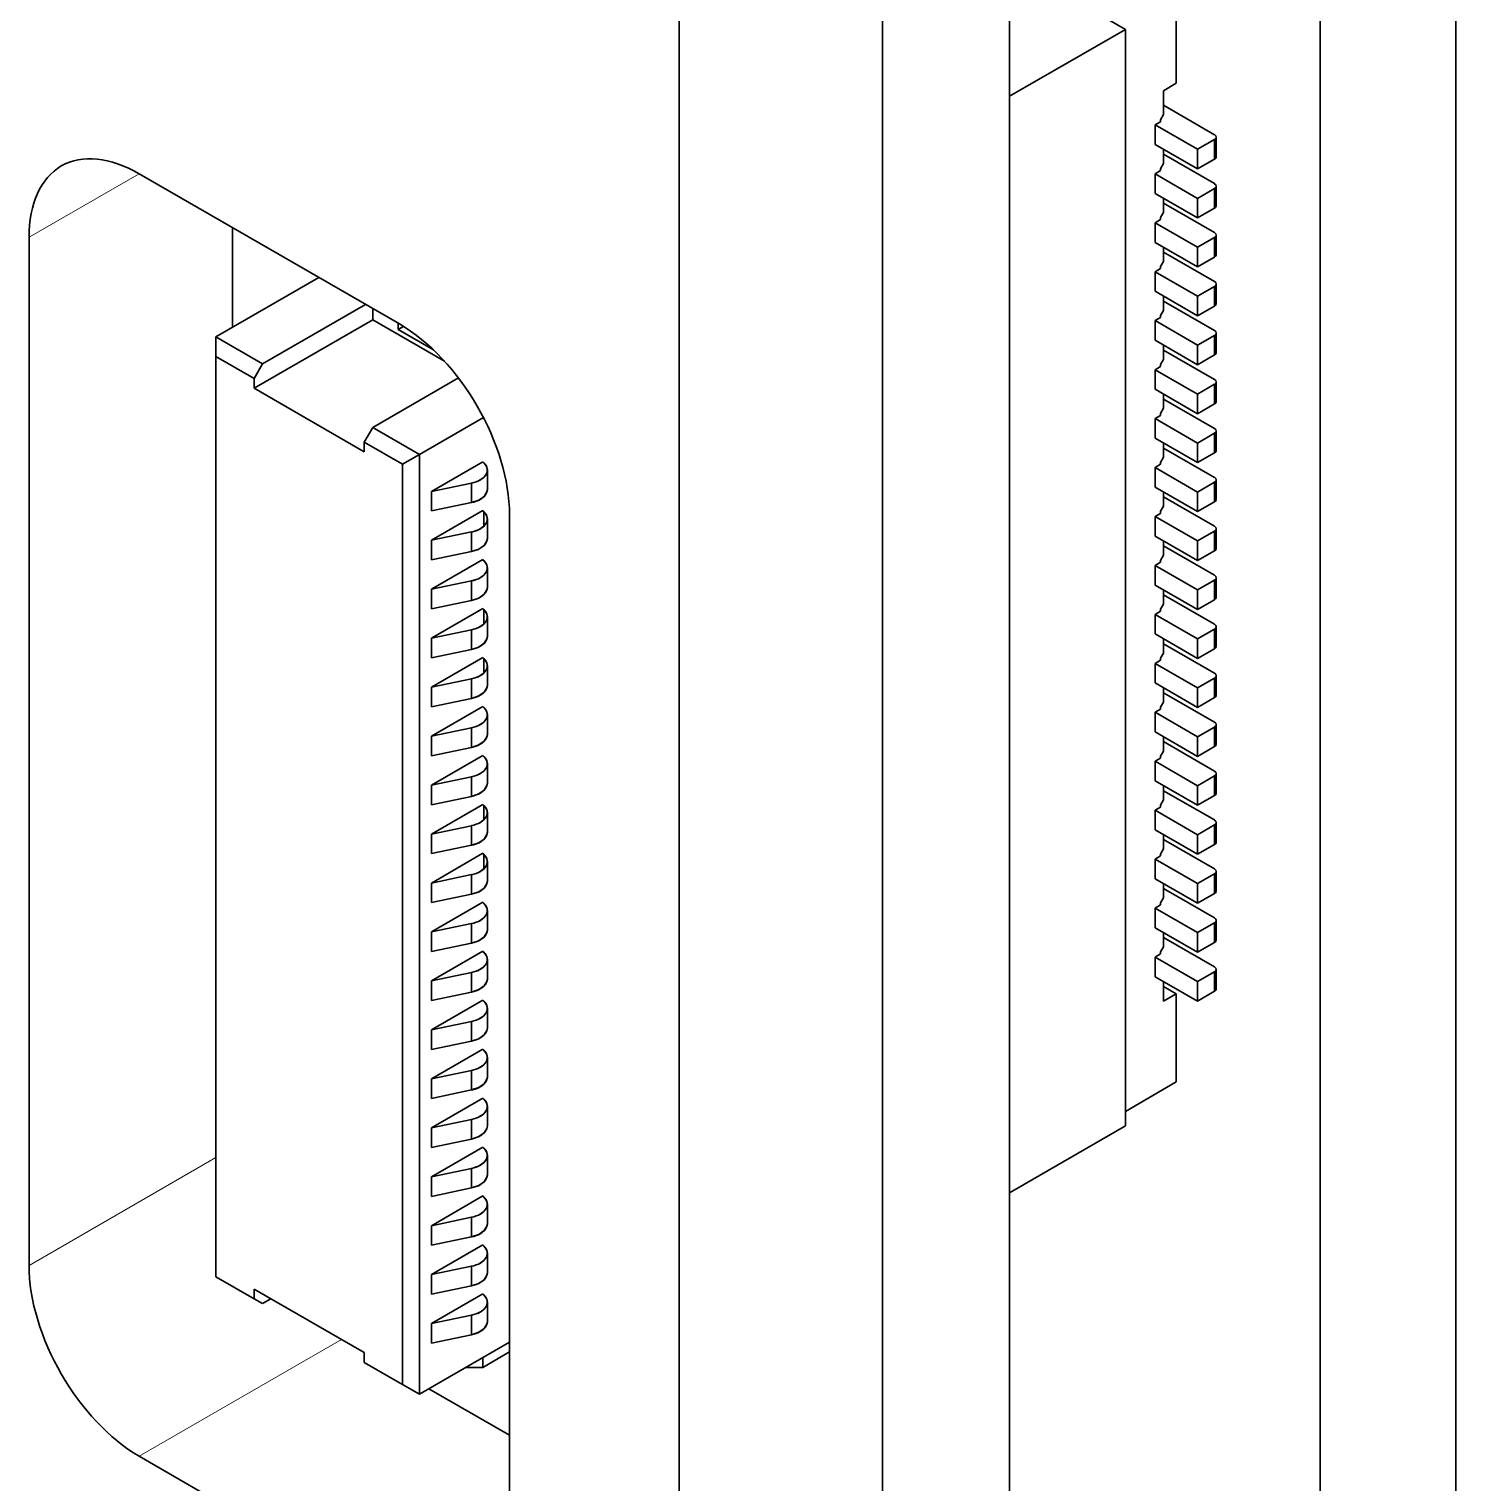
# Model space of a CAD drawing. Extents: x 370 to 946, y 143 to 764.
# Drawn here: x 718.43 to 730.33, y 643.63 to 655.75 of the extents above; entities that cross this region are included whole.
import ezdxf

# ---------------------------------------------------------------- set-up
doc = ezdxf.new("R2010")
doc.units = 0

msp = doc.modelspace()

# ---------------------------------------------------------------- linework, layer by layer
at = {"color": 7, "lineweight": 35}
for p, q in [((730.33, 663.299), (730.33, 639.621)), ((729.199, 662.646), (729.199, 638.968)), ((726.607, 660.027), (726.607, 636.348)), ((725.546, 635.736), (725.546, 659.414)), ((725.546, 659.414), (725.546, 635.736)), ((723.849, 634.756), (723.849, 658.435))]:
    msp.add_line(p, q, dxfattribs=at)
at = {"color": 7, "lineweight": 35, "ltscale": 0.024495}
msp.add_line((727.573, 655.747), (726.724, 656.237), dxfattribs=at)
at = {"color": 7, "lineweight": 35, "ltscale": 0.018372}
for p, q in [((727.997, 656.033), (727.997, 655.298)), ((727.997, 656.033), (727.997, 655.298)), ((727.997, 647.704), (727.997, 646.969)), ((727.997, 647.704), (727.997, 646.969))]:
    msp.add_line(p, q, dxfattribs=at)
at = {"color": 7, "lineweight": 35, "ltscale": 0.027875}
for p, q in [((727.573, 655.747), (726.607, 655.189)), ((727.573, 646.602), (726.607, 646.044))]:
    msp.add_line(p, q, dxfattribs=at)
at = {"color": 7, "lineweight": 35, "ltscale": 0.228619}
msp.add_line((727.573, 646.602), (727.573, 655.747), dxfattribs=at)
at = {"color": 7, "lineweight": 35, "ltscale": 0.003062}
for p, q in [((727.891, 655.236), (727.997, 655.298)), ((727.891, 655.236), (727.997, 655.298)), ((727.997, 647.704), (727.891, 647.766)), ((727.997, 647.704), (727.891, 647.766)), ((727.997, 647.704), (727.891, 647.643)), ((727.997, 647.704), (727.891, 647.643))]:
    msp.add_line(p, q, dxfattribs=at)
at = {"color": 7, "lineweight": 35, "ltscale": 0.005}
msp.add_line((727.891, 655.036), (727.891, 655.236), dxfattribs=at)
msp.add_line((727.891, 655.036), (727.891, 655.236), dxfattribs=at)
at = {"color": 7, "lineweight": 35, "ltscale": 0.012248}
for p, q in [((728.315, 654.869), (727.891, 655.114)), ((728.315, 654.869), (727.891, 655.114)), ((728.315, 652.828), (727.891, 653.073)), ((728.315, 652.828), (727.891, 653.073)), ((728.315, 651.603), (727.891, 651.848)), ((728.315, 651.603), (727.891, 651.848)), ((728.315, 649.97), (727.891, 650.215)), ((728.315, 649.97), (727.891, 650.215)), ((728.315, 648.337), (727.891, 648.582)), ((728.315, 648.337), (727.891, 648.582))]:
    msp.add_line(p, q, dxfattribs=at)
at = {"color": 7, "lineweight": 35, "ltscale": 0.001327}
for p, q in [((727.866, 654.977), (727.82, 654.951)), ((727.866, 654.977), (727.82, 654.951)), ((727.866, 654.569), (727.82, 654.542)), ((727.866, 654.569), (727.82, 654.542)), ((727.866, 654.161), (727.82, 654.134)), ((727.866, 654.161), (727.82, 654.134)), ((727.866, 653.344), (727.82, 653.318)), ((727.866, 653.344), (727.82, 653.318)), ((727.866, 652.936), (727.82, 652.909)), ((727.866, 652.936), (727.82, 652.909)), ((727.866, 652.12), (727.82, 652.093)), ((727.866, 652.12), (727.82, 652.093)), ((727.866, 651.711), (727.82, 651.685)), ((727.866, 651.711), (727.82, 651.685)), ((727.866, 651.303), (727.82, 651.276)), ((727.866, 651.303), (727.82, 651.276)), ((727.866, 650.895), (727.82, 650.868)), ((727.866, 650.895), (727.82, 650.868)), ((727.866, 650.487), (727.82, 650.46)), ((727.866, 650.487), (727.82, 650.46)), ((727.866, 650.078), (727.82, 650.052)), ((727.866, 650.078), (727.82, 650.052)), ((727.866, 649.67), (727.82, 649.643)), ((727.866, 649.67), (727.82, 649.643)), ((727.866, 648.854), (727.82, 648.827)), ((727.866, 648.854), (727.82, 648.827)), ((727.866, 648.445), (727.82, 648.419)), ((727.866, 648.445), (727.82, 648.419)), ((727.866, 648.037), (727.82, 648.01)), ((727.866, 648.037), (727.82, 648.01))]:
    msp.add_line(p, q, dxfattribs=at)
at = {"color": 7, "lineweight": 35, "ltscale": 0.001238}
for p, q in [((727.891, 655.036), (727.866, 654.994)), ((727.891, 655.036), (727.866, 654.994)), ((727.891, 653.403), (727.866, 653.361)), ((727.891, 653.403), (727.866, 653.361)), ((727.891, 651.77), (727.866, 651.728)), ((727.891, 651.77), (727.866, 651.728)), ((727.891, 650.137), (727.866, 650.095)), ((727.891, 650.137), (727.866, 650.095)), ((727.891, 648.913), (727.866, 648.87)), ((727.891, 648.913), (727.866, 648.87)), ((727.891, 648.504), (727.866, 648.462)), ((727.891, 648.504), (727.866, 648.462))]:
    msp.add_line(p, q, dxfattribs=at)
at = {"color": 7, "lineweight": 35, "ltscale": 0.00040741}
for p, q in [((727.866, 654.977), (727.866, 654.994)), ((727.866, 654.977), (727.866, 654.994)), ((727.866, 653.344), (727.866, 653.361)), ((727.866, 653.344), (727.866, 653.361)), ((727.866, 652.12), (727.866, 652.136)), ((727.866, 652.12), (727.866, 652.136)), ((727.866, 651.711), (727.866, 651.728)), ((727.866, 651.711), (727.866, 651.728)), ((727.866, 650.487), (727.866, 650.503)), ((727.866, 650.487), (727.866, 650.503)), ((727.866, 650.078), (727.866, 650.095)), ((727.866, 650.078), (727.866, 650.095)), ((727.866, 648.854), (727.866, 648.87)), ((727.866, 648.854), (727.866, 648.87)), ((727.866, 648.445), (727.866, 648.462)), ((727.866, 648.445), (727.866, 648.462))]:
    msp.add_line(p, q, dxfattribs=at)
at = {"color": 7, "lineweight": 35, "ltscale": 0.010205}
for p, q in [((728.174, 654.747), (727.82, 654.951)), ((728.174, 654.747), (727.82, 654.951)), ((728.174, 654.583), (727.82, 654.787)), ((728.174, 654.583), (727.82, 654.787)), ((728.174, 654.338), (727.82, 654.542)), ((728.174, 654.338), (727.82, 654.542)), ((728.174, 653.93), (727.82, 654.134)), ((728.174, 653.93), (727.82, 654.134)), ((728.174, 653.767), (727.82, 653.971)), ((728.174, 653.767), (727.82, 653.971)), ((728.174, 653.359), (727.82, 653.563)), ((728.174, 653.359), (727.82, 653.563)), ((728.174, 653.114), (727.82, 653.318)), ((728.174, 653.114), (727.82, 653.318)), ((728.174, 652.705), (727.82, 652.909)), ((728.174, 652.705), (727.82, 652.909)), ((728.174, 652.134), (727.82, 652.338)), ((728.174, 652.134), (727.82, 652.338)), ((728.174, 651.726), (727.82, 651.93)), ((728.174, 651.726), (727.82, 651.93)), ((728.174, 651.481), (727.82, 651.685)), ((728.174, 651.481), (727.82, 651.685)), ((728.174, 651.317), (727.82, 651.521)), ((728.174, 651.317), (727.82, 651.521)), ((728.174, 651.072), (727.82, 651.276)), ((728.174, 651.072), (727.82, 651.276)), ((728.174, 650.664), (727.82, 650.868)), ((728.174, 650.664), (727.82, 650.868)), ((728.174, 650.501), (727.82, 650.705)), ((728.174, 650.501), (727.82, 650.705)), ((728.174, 650.256), (727.82, 650.46)), ((728.174, 650.256), (727.82, 650.46)), ((728.174, 650.093), (727.82, 650.297)), ((728.174, 650.093), (727.82, 650.297)), ((728.174, 649.848), (727.82, 650.052)), ((728.174, 649.848), (727.82, 650.052)), ((728.174, 649.439), (727.82, 649.643)), ((728.174, 649.439), (727.82, 649.643)), ((728.174, 648.868), (727.82, 649.072)), ((728.174, 648.868), (727.82, 649.072)), ((728.174, 648.46), (727.82, 648.664)), ((728.174, 648.46), (727.82, 648.664)), ((728.174, 648.215), (727.82, 648.419)), ((728.174, 648.215), (727.82, 648.419)), ((728.174, 647.806), (727.82, 648.01)), ((728.174, 647.806), (727.82, 648.01)), ((728.174, 647.643), (727.82, 647.847)), ((728.174, 647.643), (727.82, 647.847))]:
    msp.add_line(p, q, dxfattribs=at)
at = {"color": 7, "lineweight": 35, "ltscale": 0.004083}
for p, q in [((727.82, 654.951), (727.82, 654.787)), ((727.82, 654.951), (727.82, 654.787)), ((728.174, 654.583), (728.174, 654.747)), ((728.174, 654.583), (728.174, 654.747)), ((728.33, 654.685), (728.33, 654.849)), ((728.315, 654.665), (728.174, 654.583)), ((728.315, 654.665), (728.174, 654.583)), ((728.315, 654.42), (728.174, 654.338)), ((728.315, 654.42), (728.174, 654.338)), ((728.315, 654.257), (728.315, 654.42)), ((728.315, 654.257), (728.315, 654.42)), ((728.174, 654.175), (728.174, 654.338)), ((728.174, 654.175), (728.174, 654.338)), ((728.315, 654.257), (728.174, 654.175)), ((728.315, 654.257), (728.174, 654.175)), ((728.315, 654.012), (728.174, 653.93)), ((728.315, 654.012), (728.174, 653.93)), ((728.315, 653.848), (728.315, 654.012)), ((728.315, 653.848), (728.315, 654.012)), ((727.82, 653.726), (727.82, 653.563)), ((727.82, 653.726), (727.82, 653.563)), ((728.315, 653.603), (728.174, 653.522)), ((728.315, 653.603), (728.174, 653.522)), ((728.33, 653.461), (728.33, 653.624)), ((728.315, 653.44), (728.174, 653.359)), ((728.315, 653.44), (728.174, 653.359)), ((728.33, 653.052), (728.33, 653.216)), ((728.174, 652.95), (728.174, 653.114)), ((728.174, 652.95), (728.174, 653.114)), ((728.315, 653.032), (728.174, 652.95)), ((728.315, 653.032), (728.174, 652.95)), ((728.315, 652.787), (728.174, 652.705)), ((728.315, 652.787), (728.174, 652.705)), ((728.174, 652.542), (728.174, 652.705)), ((728.174, 652.542), (728.174, 652.705)), ((728.315, 652.624), (728.315, 652.787)), ((728.315, 652.624), (728.315, 652.787)), ((728.315, 652.624), (728.174, 652.542)), ((728.315, 652.624), (728.174, 652.542)), ((727.82, 652.501), (727.82, 652.338)), ((727.82, 652.501), (727.82, 652.338)), ((728.315, 652.379), (728.174, 652.297)), ((728.315, 652.379), (728.174, 652.297)), ((728.315, 652.215), (728.315, 652.379)), ((728.315, 652.215), (728.315, 652.379)), ((722.25, 651.909), (722.25, 652.072)), ((727.82, 652.093), (727.82, 651.93)), ((727.82, 652.093), (727.82, 651.93)), ((722.118, 651.801), (722.118, 651.964)), ((722.118, 651.801), (722.118, 651.964)), ((728.315, 651.97), (728.174, 651.889)), ((728.315, 651.97), (728.174, 651.889)), ((728.33, 651.828), (728.33, 651.991)), ((728.315, 651.807), (728.174, 651.726)), ((728.315, 651.807), (728.174, 651.726)), ((722.25, 651.501), (722.25, 651.664)), ((727.82, 651.685), (727.82, 651.521)), ((727.82, 651.685), (727.82, 651.521)), ((728.33, 651.419), (728.33, 651.583)), ((722.118, 651.392), (722.118, 651.556)), ((722.118, 651.392), (722.118, 651.556)), ((728.174, 651.317), (728.174, 651.481)), ((728.174, 651.317), (728.174, 651.481)), ((728.315, 651.399), (728.174, 651.317)), ((728.315, 651.399), (728.174, 651.317)), ((728.315, 651.154), (728.174, 651.072)), ((728.315, 651.154), (728.174, 651.072)), ((728.315, 650.991), (728.315, 651.154)), ((728.315, 650.991), (728.315, 651.154)), ((721.784, 651.078), (721.784, 650.914)), ((721.784, 651.078), (721.784, 650.914)), ((728.174, 650.909), (728.174, 651.072)), ((728.174, 650.909), (728.174, 651.072)), ((728.315, 650.991), (728.174, 650.909)), ((728.315, 650.991), (728.174, 650.909)), ((722.25, 650.684), (722.25, 650.848)), ((728.315, 650.746), (728.174, 650.664)), ((728.315, 650.746), (728.174, 650.664)), ((728.315, 650.582), (728.315, 650.746)), ((728.315, 650.582), (728.315, 650.746)), ((721.784, 650.669), (721.784, 650.506)), ((721.784, 650.669), (721.784, 650.506)), ((722.25, 650.276), (722.25, 650.439)), ((727.82, 650.46), (727.82, 650.297)), ((727.82, 650.46), (727.82, 650.297)), ((722.118, 650.168), (722.118, 650.331)), ((722.118, 650.168), (722.118, 650.331)), ((728.174, 650.093), (728.174, 650.256)), ((728.174, 650.093), (728.174, 650.256)), ((728.33, 650.195), (728.33, 650.358)), ((728.315, 650.174), (728.174, 650.093)), ((728.315, 650.174), (728.174, 650.093)), ((722.118, 649.759), (722.118, 649.923)), ((722.118, 649.759), (722.118, 649.923)), ((728.33, 649.786), (728.33, 649.95)), ((728.174, 649.684), (728.174, 649.848)), ((728.174, 649.684), (728.174, 649.848)), ((728.315, 649.766), (728.174, 649.684)), ((728.315, 649.766), (728.174, 649.684)), ((728.315, 649.521), (728.174, 649.439)), ((728.315, 649.521), (728.174, 649.439)), ((728.315, 649.358), (728.315, 649.521)), ((728.315, 649.358), (728.315, 649.521)), ((721.784, 649.445), (721.784, 649.281)), ((721.784, 649.445), (721.784, 649.281)), ((728.174, 649.276), (728.174, 649.439)), ((728.174, 649.276), (728.174, 649.439)), ((728.315, 649.358), (728.174, 649.276)), ((728.315, 649.358), (728.174, 649.276)), ((722.25, 649.051), (722.25, 649.215)), ((727.82, 649.235), (727.82, 649.072)), ((727.82, 649.235), (727.82, 649.072)), ((721.784, 649.036), (721.784, 648.873)), ((721.784, 649.036), (721.784, 648.873)), ((728.315, 649.113), (728.174, 649.031)), ((728.315, 649.113), (728.174, 649.031)), ((728.315, 648.949), (728.174, 648.868)), ((728.315, 648.949), (728.174, 648.868)), ((722.25, 648.643), (722.25, 648.806)), ((727.82, 648.827), (727.82, 648.664)), ((727.82, 648.827), (727.82, 648.664)), ((722.118, 648.535), (722.118, 648.698)), ((722.118, 648.535), (722.118, 648.698)), ((728.315, 648.704), (728.174, 648.623)), ((728.315, 648.704), (728.174, 648.623)), ((728.33, 648.562), (728.33, 648.725)), ((728.315, 648.541), (728.174, 648.46)), ((728.315, 648.541), (728.174, 648.46)), ((728.33, 648.153), (728.33, 648.317)), ((728.315, 648.296), (728.174, 648.215)), ((728.315, 648.296), (728.174, 648.215)), ((728.174, 648.051), (728.174, 648.215)), ((728.174, 648.051), (728.174, 648.215)), ((728.315, 648.133), (728.315, 648.296)), ((728.315, 648.133), (728.315, 648.296)), ((728.315, 648.133), (728.174, 648.051)), ((728.315, 648.133), (728.174, 648.051)), ((728.315, 647.888), (728.174, 647.806)), ((728.315, 647.888), (728.174, 647.806)), ((728.315, 647.725), (728.315, 647.888)), ((728.315, 647.725), (728.315, 647.888)), ((721.784, 647.812), (721.784, 647.648)), ((721.784, 647.812), (721.784, 647.648)), ((722.25, 647.418), (722.25, 647.582)), ((722.118, 647.31), (722.118, 647.473)), ((722.118, 647.31), (722.118, 647.473)), ((721.784, 647.403), (721.784, 647.24)), ((721.784, 647.403), (721.784, 647.24)), ((722.25, 647.01), (722.25, 647.173)), ((722.118, 646.902), (722.118, 647.065)), ((722.118, 646.902), (722.118, 647.065)), ((722.118, 646.493), (722.118, 646.657)), ((722.118, 646.493), (722.118, 646.657)), ((721.784, 646.587), (721.784, 646.423)), ((721.784, 646.587), (721.784, 646.423)), ((721.784, 646.179), (721.784, 646.015)), ((721.784, 646.179), (721.784, 646.015)), ((722.25, 645.785), (722.25, 645.949)), ((721.784, 645.77), (721.784, 645.607)), ((721.784, 645.77), (721.784, 645.607)), ((722.118, 645.269), (722.118, 645.432)), ((722.118, 645.269), (722.118, 645.432)), ((721.683, 644.365), (721.541, 644.446)), ((721.683, 644.365), (721.541, 644.446))]:
    msp.add_line(p, q, dxfattribs=at)
at = {"color": 7, "lineweight": 35, "ltscale": 0.00296}
for p, q in [((727.891, 654.628), (727.891, 654.747)), ((727.891, 654.628), (727.891, 654.747)), ((727.891, 654.22), (727.891, 654.338)), ((727.891, 654.22), (727.891, 654.338)), ((727.891, 653.812), (727.891, 653.93)), ((727.891, 653.812), (727.891, 653.93)), ((727.891, 652.995), (727.891, 653.114)), ((727.891, 652.995), (727.891, 653.114)), ((727.891, 652.587), (727.891, 652.705)), ((727.891, 652.587), (727.891, 652.705)), ((727.891, 652.179), (727.891, 652.297)), ((727.891, 652.179), (727.891, 652.297)), ((727.891, 651.362), (727.891, 651.481)), ((727.891, 651.362), (727.891, 651.481)), ((727.891, 650.954), (727.891, 651.072)), ((727.891, 650.954), (727.891, 651.072)), ((727.891, 650.546), (727.891, 650.664)), ((727.891, 650.546), (727.891, 650.664)), ((727.891, 650.137), (727.891, 650.256)), ((727.891, 650.137), (727.891, 650.256)), ((727.891, 649.729), (727.891, 649.848)), ((727.891, 649.729), (727.891, 649.848)), ((727.891, 649.321), (727.891, 649.439)), ((727.891, 649.321), (727.891, 649.439)), ((727.891, 648.096), (727.891, 648.215)), ((727.891, 648.096), (727.891, 648.215))]:
    msp.add_line(p, q, dxfattribs=at)
at = {"color": 7, "lineweight": 35, "ltscale": 0.004082}
for p, q in [((728.315, 654.828), (728.174, 654.747)), ((728.315, 654.828), (728.174, 654.747)), ((728.315, 654.665), (728.315, 654.828)), ((728.315, 654.665), (728.315, 654.828)), ((727.82, 654.542), (727.82, 654.379)), ((727.82, 654.542), (727.82, 654.379)), ((728.33, 654.277), (728.33, 654.44)), ((727.82, 654.134), (727.82, 653.971)), ((727.82, 654.134), (727.82, 653.971)), ((728.33, 653.869), (728.33, 654.032)), ((728.174, 653.767), (728.174, 653.93)), ((728.174, 653.767), (728.174, 653.93)), ((728.315, 653.848), (728.174, 653.767)), ((728.315, 653.848), (728.174, 653.767)), ((728.174, 653.359), (728.174, 653.522)), ((728.174, 653.359), (728.174, 653.522)), ((728.315, 653.44), (728.315, 653.603)), ((728.315, 653.44), (728.315, 653.603)), ((727.82, 653.318), (727.82, 653.154)), ((727.82, 653.318), (727.82, 653.154)), ((719.986, 653.183), (719.986, 653.02)), ((719.986, 653.183), (719.986, 653.02)), ((728.315, 653.195), (728.174, 653.114)), ((728.315, 653.195), (728.174, 653.114)), ((728.315, 653.032), (728.315, 653.195)), ((728.315, 653.032), (728.315, 653.195)), ((727.82, 652.909), (727.82, 652.746)), ((727.82, 652.909), (727.82, 652.746)), ((728.33, 652.644), (728.33, 652.807)), ((728.33, 652.236), (728.33, 652.399)), ((721.541, 652.121), (721.683, 652.203)), ((721.541, 652.121), (721.683, 652.203)), ((728.174, 652.134), (728.174, 652.297)), ((728.174, 652.134), (728.174, 652.297)), ((728.315, 652.215), (728.174, 652.134)), ((728.315, 652.215), (728.174, 652.134)), ((728.315, 651.807), (728.315, 651.97)), ((728.315, 651.807), (728.315, 651.97)), ((721.784, 651.894), (721.784, 651.731)), ((721.784, 651.894), (721.784, 651.731)), ((728.174, 651.726), (728.174, 651.889)), ((728.174, 651.726), (728.174, 651.889)), ((721.784, 651.486), (721.784, 651.322)), ((721.784, 651.486), (721.784, 651.322)), ((728.315, 651.562), (728.174, 651.481)), ((728.315, 651.562), (728.174, 651.481)), ((728.315, 651.399), (728.315, 651.562)), ((728.315, 651.399), (728.315, 651.562)), ((722.25, 651.093), (722.25, 651.256)), ((727.82, 651.276), (727.82, 651.113)), ((727.82, 651.276), (727.82, 651.113)), ((722.118, 650.984), (722.118, 651.147)), ((722.118, 650.984), (722.118, 651.147)), ((728.33, 651.011), (728.33, 651.174)), ((727.82, 650.868), (727.82, 650.705)), ((727.82, 650.868), (727.82, 650.705)), ((722.118, 650.576), (722.118, 650.739)), ((722.118, 650.576), (722.118, 650.739)), ((728.33, 650.603), (728.33, 650.766)), ((728.174, 650.501), (728.174, 650.664)), ((728.174, 650.501), (728.174, 650.664)), ((728.315, 650.582), (728.174, 650.501)), ((728.315, 650.582), (728.174, 650.501)), ((721.784, 650.261), (721.784, 650.098)), ((721.784, 650.261), (721.784, 650.098)), ((728.315, 650.337), (728.174, 650.256)), ((728.315, 650.337), (728.174, 650.256)), ((728.315, 650.174), (728.315, 650.337)), ((728.315, 650.174), (728.315, 650.337)), ((722.25, 649.868), (722.25, 650.031)), ((727.82, 650.052), (727.82, 649.888)), ((727.82, 650.052), (727.82, 649.888)), ((728.315, 649.929), (728.174, 649.848)), ((728.315, 649.929), (728.174, 649.848)), ((728.315, 649.766), (728.315, 649.929)), ((728.315, 649.766), (728.315, 649.929)), ((721.784, 649.853), (721.784, 649.689)), ((721.784, 649.853), (721.784, 649.689)), ((727.82, 649.643), (727.82, 649.48)), ((727.82, 649.643), (727.82, 649.48)), ((722.25, 649.46), (722.25, 649.623)), ((728.33, 649.378), (728.33, 649.541)), ((722.118, 649.351), (722.118, 649.514)), ((722.118, 649.351), (722.118, 649.514)), ((722.118, 648.943), (722.118, 649.106)), ((722.118, 648.943), (722.118, 649.106)), ((728.315, 648.949), (728.315, 649.113)), ((728.315, 648.949), (728.315, 649.113)), ((728.33, 648.97), (728.33, 649.133)), ((728.174, 648.868), (728.174, 649.031)), ((728.174, 648.868), (728.174, 649.031)), ((728.315, 648.541), (728.315, 648.704)), ((728.315, 648.541), (728.315, 648.704)), ((721.784, 648.628), (721.784, 648.465)), ((721.784, 648.628), (721.784, 648.465)), ((728.174, 648.46), (728.174, 648.623)), ((728.174, 648.46), (728.174, 648.623)), ((722.25, 648.235), (722.25, 648.398)), ((727.82, 648.419), (727.82, 648.255)), ((727.82, 648.419), (727.82, 648.255)), ((721.784, 648.22), (721.784, 648.056)), ((721.784, 648.22), (721.784, 648.056)), ((722.118, 648.126), (722.118, 648.29)), ((722.118, 648.126), (722.118, 648.29)), ((722.25, 647.827), (722.25, 647.99)), ((727.82, 648.01), (727.82, 647.847)), ((727.82, 648.01), (727.82, 647.847)), ((722.118, 647.718), (722.118, 647.881)), ((722.118, 647.718), (722.118, 647.881)), ((728.33, 647.745), (728.33, 647.908)), ((727.891, 647.643), (727.891, 647.806)), ((727.891, 647.643), (727.891, 647.806)), ((728.174, 647.643), (728.174, 647.806)), ((728.174, 647.643), (728.174, 647.806)), ((728.315, 647.725), (728.174, 647.643)), ((728.315, 647.725), (728.174, 647.643)), ((721.784, 646.995), (721.784, 646.832)), ((721.784, 646.995), (721.784, 646.832)), ((722.25, 646.602), (722.25, 646.765)), ((722.118, 646.085), (722.118, 646.248)), ((722.118, 646.085), (722.118, 646.248)), ((722.25, 646.194), (722.25, 646.357)), ((722.118, 645.677), (722.118, 645.84)), ((722.118, 645.677), (722.118, 645.84)), ((722.25, 645.377), (722.25, 645.54)), ((721.784, 645.362), (721.784, 645.199)), ((721.784, 645.362), (721.784, 645.199)), ((722.25, 644.969), (722.25, 645.132)), ((721.784, 644.954), (721.784, 644.79)), ((721.784, 644.954), (721.784, 644.79)), ((722.118, 644.86), (722.118, 645.024)), ((722.118, 644.86), (722.118, 645.024))]:
    msp.add_line(p, q, dxfattribs=at)
at = {"color": 7, "lineweight": 35, "ltscale": 0.001237}
for p, q in [((727.891, 654.628), (727.866, 654.585)), ((727.891, 654.628), (727.866, 654.585)), ((727.891, 654.22), (727.866, 654.177)), ((727.891, 654.22), (727.866, 654.177)), ((727.891, 653.812), (727.866, 653.769)), ((727.891, 653.812), (727.866, 653.769)), ((727.891, 652.995), (727.866, 652.952)), ((727.891, 652.995), (727.866, 652.952)), ((727.891, 652.587), (727.866, 652.544)), ((727.891, 652.587), (727.866, 652.544)), ((727.891, 652.179), (727.866, 652.136)), ((727.891, 652.179), (727.866, 652.136)), ((727.891, 651.362), (727.866, 651.319)), ((727.891, 651.362), (727.866, 651.319)), ((727.891, 650.954), (727.866, 650.911)), ((727.891, 650.954), (727.866, 650.911)), ((727.891, 650.546), (727.866, 650.503)), ((727.891, 650.546), (727.866, 650.503)), ((727.891, 649.729), (727.866, 649.686)), ((727.891, 649.729), (727.866, 649.686)), ((727.891, 649.321), (727.866, 649.278)), ((727.891, 649.321), (727.866, 649.278)), ((727.891, 648.096), (727.866, 648.053)), ((727.891, 648.096), (727.866, 648.053))]:
    msp.add_line(p, q, dxfattribs=at)
at = {"color": 7, "lineweight": 35, "ltscale": 0.012247}
for p, q in [((728.315, 654.461), (727.891, 654.706)), ((728.315, 654.461), (727.891, 654.706)), ((728.315, 654.053), (727.891, 654.297)), ((728.315, 654.053), (727.891, 654.297)), ((728.315, 653.644), (727.891, 653.889)), ((728.315, 653.644), (727.891, 653.889)), ((728.315, 653.236), (727.891, 653.481)), ((728.315, 653.236), (727.891, 653.481)), ((728.315, 652.42), (727.891, 652.664)), ((728.315, 652.42), (727.891, 652.664)), ((728.315, 652.011), (727.891, 652.256)), ((728.315, 652.011), (727.891, 652.256)), ((728.315, 651.195), (727.891, 651.44)), ((728.315, 651.195), (727.891, 651.44)), ((728.315, 650.787), (727.891, 651.031)), ((728.315, 650.787), (727.891, 651.031)), ((728.315, 650.378), (727.891, 650.623)), ((728.315, 650.378), (727.891, 650.623)), ((728.315, 649.562), (727.891, 649.807)), ((728.315, 649.562), (727.891, 649.807)), ((728.315, 649.154), (727.891, 649.398)), ((728.315, 649.154), (727.891, 649.398)), ((728.315, 648.745), (727.891, 648.99)), ((728.315, 648.745), (727.891, 648.99)), ((728.315, 647.929), (727.891, 648.174)), ((728.315, 647.929), (727.891, 648.174)), ((727.997, 646.969), (727.573, 646.724)), ((727.997, 646.969), (727.573, 646.724))]:
    msp.add_line(p, q, dxfattribs=at)
at = {"color": 7, "lineweight": 13, "ltscale": 0.026536}
msp.add_line((719.346, 654.543), (718.427, 654.013), dxfattribs=at)
at = {"color": 7, "lineweight": 35, "ltscale": 0.062635}
for p, q in [((721.516, 653.291), (719.346, 654.543)), ((721.516, 642.595), (719.346, 643.847))]:
    msp.add_line(p, q, dxfattribs=at)
at = {"color": 7, "lineweight": 35, "ltscale": 0.000408936}
for p, q in [((727.866, 654.569), (727.866, 654.585)), ((727.866, 654.569), (727.866, 654.585)), ((727.866, 654.161), (727.866, 654.177)), ((727.866, 654.161), (727.866, 654.177)), ((727.866, 653.752), (727.866, 653.769)), ((727.866, 653.752), (727.866, 653.769)), ((727.866, 652.936), (727.866, 652.952)), ((727.866, 652.936), (727.866, 652.952)), ((727.866, 652.528), (727.866, 652.544)), ((727.866, 652.528), (727.866, 652.544)), ((727.866, 651.303), (727.866, 651.319)), ((727.866, 651.303), (727.866, 651.319)), ((727.866, 650.895), (727.866, 650.911)), ((727.866, 650.895), (727.866, 650.911)), ((727.866, 649.67), (727.866, 649.686)), ((727.866, 649.67), (727.866, 649.686)), ((727.866, 649.262), (727.866, 649.278)), ((727.866, 649.262), (727.866, 649.278)), ((727.866, 648.037), (727.866, 648.053)), ((727.866, 648.037), (727.866, 648.053))]:
    msp.add_line(p, q, dxfattribs=at)
at = {"color": 7, "lineweight": 35, "ltscale": 0.010206}
for p, q in [((728.174, 654.175), (727.82, 654.379)), ((728.174, 654.175), (727.82, 654.379)), ((728.174, 653.522), (727.82, 653.726)), ((728.174, 653.522), (727.82, 653.726)), ((728.174, 652.95), (727.82, 653.154)), ((728.174, 652.95), (727.82, 653.154)), ((728.174, 652.542), (727.82, 652.746)), ((728.174, 652.542), (727.82, 652.746)), ((728.174, 652.297), (727.82, 652.501)), ((728.174, 652.297), (727.82, 652.501)), ((728.174, 651.889), (727.82, 652.093)), ((728.174, 651.889), (727.82, 652.093)), ((728.174, 650.909), (727.82, 651.113)), ((728.174, 650.909), (727.82, 651.113)), ((728.174, 649.684), (727.82, 649.888)), ((728.174, 649.684), (727.82, 649.888)), ((728.174, 649.276), (727.82, 649.48)), ((728.174, 649.276), (727.82, 649.48)), ((728.174, 649.031), (727.82, 649.235)), ((728.174, 649.031), (727.82, 649.235)), ((728.174, 648.623), (727.82, 648.827)), ((728.174, 648.623), (727.82, 648.827)), ((728.174, 648.051), (727.82, 648.255)), ((728.174, 648.051), (727.82, 648.255))]:
    msp.add_line(p, q, dxfattribs=at)
at = {"color": 7, "lineweight": 35, "ltscale": 0.214331}
for p, q in [((718.427, 645.439), (718.427, 654.013)), ((722.435, 643.125), (722.435, 651.699))]:
    msp.add_line(p, q, dxfattribs=at)
at = {"color": 7, "lineweight": 35, "ltscale": 0.02079}
msp.add_line((720.124, 653.263), (720.124, 654.094), dxfattribs=at)
at = {"color": 7, "lineweight": 35, "ltscale": 0.024783}
for p, q in [((719.986, 653.183), (720.844, 653.679)), ((719.986, 653.183), (720.844, 653.679)), ((720.375, 652.958), (721.233, 653.454)), ((720.375, 652.958), (721.233, 653.454))]:
    msp.add_line(p, q, dxfattribs=at)
at = {"color": 7, "lineweight": 35, "ltscale": 0.001326}
for p, q in [((727.866, 653.752), (727.82, 653.726)), ((727.866, 653.752), (727.82, 653.726)), ((727.866, 652.528), (727.82, 652.501)), ((727.866, 652.528), (727.82, 652.501)), ((727.866, 649.262), (727.82, 649.235)), ((727.866, 649.262), (727.82, 649.235))]:
    msp.add_line(p, q, dxfattribs=at)
at = {"color": 7, "lineweight": 35, "ltscale": 0.002959}
for p, q in [((727.891, 653.403), (727.891, 653.522)), ((727.891, 653.403), (727.891, 653.522)), ((727.891, 651.77), (727.891, 651.889)), ((727.891, 651.77), (727.891, 651.889)), ((727.891, 648.913), (727.891, 649.031)), ((727.891, 648.913), (727.891, 649.031)), ((727.891, 648.504), (727.891, 648.623)), ((727.891, 648.504), (727.891, 648.623))]:
    msp.add_line(p, q, dxfattribs=at)
at = {"color": 7, "lineweight": 35, "ltscale": 0.00233}
msp.add_line((721.294, 653.419), (721.294, 653.326), dxfattribs=at)
msp.add_line((721.294, 653.419), (721.294, 653.326), dxfattribs=at)
at = {"color": 7, "lineweight": 35, "ltscale": 0.028578}
msp.add_line((720.304, 652.754), (721.294, 653.326), dxfattribs=at)
msp.add_line((720.304, 652.754), (721.294, 653.326), dxfattribs=at)
at = {"color": 7, "lineweight": 35, "ltscale": 0.017283}
msp.add_line((721.294, 653.326), (721.892, 652.98), dxfattribs=at)
msp.add_line((721.294, 653.326), (721.892, 652.98), dxfattribs=at)
at = {"color": 7, "lineweight": 35, "ltscale": 0.001309}
msp.add_line((721.506, 653.244), (721.506, 653.297), dxfattribs=at)
msp.add_line((721.506, 653.244), (721.506, 653.297), dxfattribs=at)
at = {"color": 7, "lineweight": 35, "ltscale": 0.011227}
for p, q in [((720.375, 652.958), (719.986, 653.183)), ((720.375, 652.958), (719.986, 653.183)), ((721.683, 652.203), (721.294, 652.428)), ((721.683, 652.203), (721.294, 652.428))]:
    msp.add_line(p, q, dxfattribs=at)
at = {"color": 7, "lineweight": 35, "ltscale": 0.001291}
msp.add_line((721.551, 653.27), (721.506, 653.244), dxfattribs=at)
msp.add_line((721.551, 653.27), (721.506, 653.244), dxfattribs=at)
at = {"color": 7, "lineweight": 35, "ltscale": 0.008523}
msp.add_line((721.801, 653.074), (721.506, 653.244), dxfattribs=at)
msp.add_line((721.801, 653.074), (721.506, 653.244), dxfattribs=at)
at = {"color": 7, "lineweight": 35, "ltscale": 0.009185}
for p, q in [((720.304, 652.836), (719.986, 653.02)), ((720.304, 652.836), (719.986, 653.02)), ((719.986, 645.344), (720.304, 645.161)), ((719.986, 645.344), (720.304, 645.161))]:
    msp.add_line(p, q, dxfattribs=at)
at = {"color": 7, "lineweight": 35, "ltscale": 0.191878}
for p, q in [((719.986, 645.344), (719.986, 653.02)), ((719.986, 645.344), (719.986, 653.02)), ((721.541, 644.446), (721.541, 652.121)), ((721.541, 644.446), (721.541, 652.121))]:
    msp.add_line(p, q, dxfattribs=at)
at = {"color": 7, "lineweight": 35, "ltscale": 0.003535}
msp.add_line((720.304, 652.836), (720.375, 652.958), dxfattribs=at)
msp.add_line((720.304, 652.836), (720.375, 652.958), dxfattribs=at)
at = {"color": 7, "lineweight": 35, "ltscale": 0.002042}
for p, q in [((720.304, 652.754), (720.304, 652.836)), ((720.304, 652.754), (720.304, 652.836)), ((720.304, 645.161), (720.304, 645.242)), ((720.304, 645.161), (720.304, 645.242)), ((721.223, 644.712), (721.223, 644.63)), ((721.223, 644.712), (721.223, 644.63)), ((722.213, 644.671), (722.213, 644.589)), ((722.213, 644.671), (722.213, 644.589))]:
    msp.add_line(p, q, dxfattribs=at)
at = {"color": 7, "lineweight": 35, "ltscale": 0.020645}
msp.add_line((722.009, 652.841), (721.294, 652.428), dxfattribs=at)
msp.add_line((722.009, 652.841), (721.294, 652.428), dxfattribs=at)
at = {"color": 7, "lineweight": 35, "ltscale": 0.026536}
for p, q in [((721.223, 652.224), (720.304, 652.754)), ((721.223, 652.224), (720.304, 652.754)), ((720.304, 645.242), (721.223, 644.712)), ((720.304, 645.242), (721.223, 644.712))]:
    msp.add_line(p, q, dxfattribs=at)
at = {"color": 7, "lineweight": 35, "ltscale": 0.015417}
msp.add_line((721.683, 652.203), (722.217, 652.511), dxfattribs=at)
msp.add_line((721.683, 652.203), (722.217, 652.511), dxfattribs=at)
at = {"color": 7, "lineweight": 35, "ltscale": 0.003536}
msp.add_line((721.294, 652.428), (721.223, 652.305), dxfattribs=at)
msp.add_line((721.294, 652.428), (721.223, 652.305), dxfattribs=at)
at = {"color": 7, "lineweight": 35, "ltscale": 0.009186}
for p, q in [((721.541, 652.121), (721.223, 652.305)), ((721.541, 652.121), (721.223, 652.305)), ((721.223, 644.63), (721.541, 644.446)), ((721.223, 644.63), (721.541, 644.446))]:
    msp.add_line(p, q, dxfattribs=at)
at = {"color": 7, "lineweight": 35, "ltscale": 0.00204}
for p, q in [((721.223, 652.305), (721.223, 652.224)), ((721.223, 652.305), (721.223, 652.224)), ((720.445, 645.161), (720.375, 645.12)), ((720.445, 645.161), (720.375, 645.12))]:
    msp.add_line(p, q, dxfattribs=at)
at = {"color": 7, "lineweight": 35, "ltscale": 0.00030699}
msp.add_line((721.672, 652.197), (721.683, 652.191), dxfattribs=at)
msp.add_line((721.672, 652.197), (721.683, 652.191), dxfattribs=at)
at = {"color": 7, "lineweight": 35, "ltscale": 0.195959}
msp.add_line((721.683, 652.203), (721.683, 644.365), dxfattribs=at)
msp.add_line((721.683, 652.203), (721.683, 644.365), dxfattribs=at)
at = {"color": 7, "lineweight": 35, "ltscale": 0.012393}
for p, q in [((722.213, 652.142), (721.784, 651.894)), ((722.213, 652.142), (721.784, 651.894)), ((722.213, 651.325), (721.784, 651.078)), ((722.213, 651.325), (721.784, 651.078)), ((722.213, 650.917), (721.784, 650.669)), ((722.213, 650.917), (721.784, 650.669)), ((722.213, 650.509), (721.784, 650.261)), ((722.213, 650.509), (721.784, 650.261)), ((722.213, 650.101), (721.784, 649.853)), ((722.213, 650.101), (721.784, 649.853)), ((722.213, 649.692), (721.784, 649.445)), ((722.213, 649.692), (721.784, 649.445)), ((722.213, 649.284), (721.784, 649.036)), ((722.213, 649.284), (721.784, 649.036)), ((722.213, 648.876), (721.784, 648.628)), ((722.213, 648.876), (721.784, 648.628)), ((722.213, 648.059), (721.784, 647.812)), ((722.213, 648.059), (721.784, 647.812)), ((722.213, 647.651), (721.784, 647.403)), ((722.213, 647.651), (721.784, 647.403)), ((722.213, 647.243), (721.784, 646.995)), ((722.213, 647.243), (721.784, 646.995)), ((722.213, 646.835), (721.784, 646.587)), ((722.213, 646.835), (721.784, 646.587)), ((722.213, 646.426), (721.784, 646.179)), ((722.213, 646.426), (721.784, 646.179)), ((722.213, 646.018), (721.784, 645.77)), ((722.213, 646.018), (721.784, 645.77)), ((722.213, 645.61), (721.784, 645.362)), ((722.213, 645.61), (721.784, 645.362))]:
    msp.add_line(p, q, dxfattribs=at)
at = {"color": 7, "lineweight": 35, "ltscale": 0.000296421}
for p, q in [((722.213, 652.142), (722.221, 652.133)), ((722.213, 651.734), (722.221, 651.725)), ((722.213, 651.734), (722.221, 651.725)), ((722.213, 651.325), (722.221, 651.316)), ((722.213, 651.325), (722.221, 651.316)), ((722.213, 650.917), (722.221, 650.908)), ((722.213, 650.917), (722.221, 650.908)), ((722.213, 650.509), (722.221, 650.5)), ((722.213, 649.692), (722.221, 649.683)), ((722.213, 649.692), (722.221, 649.683)), ((722.213, 649.284), (722.221, 649.275)), ((722.213, 649.284), (722.221, 649.275)), ((722.213, 648.468), (722.221, 648.459)), ((722.213, 648.468), (722.221, 648.459)), ((722.213, 648.059), (722.221, 648.05)), ((722.213, 648.059), (722.221, 648.05)), ((722.213, 647.651), (722.221, 647.642)), ((722.213, 647.243), (722.221, 647.234)), ((722.213, 646.835), (722.221, 646.826)), ((722.213, 646.835), (722.221, 646.826)), ((722.213, 646.426), (722.221, 646.417)), ((722.213, 646.426), (722.221, 646.417)), ((722.213, 646.018), (722.221, 646.009)), ((722.213, 646.018), (722.221, 646.009)), ((722.213, 645.202), (722.221, 645.193)), ((722.213, 645.202), (722.221, 645.193))]:
    msp.add_line(p, q, dxfattribs=at)
at = {"color": 7, "lineweight": 35, "ltscale": 0.000295268}
for p, q in [((722.213, 652.142), (722.221, 652.133)), ((722.213, 650.509), (722.221, 650.5)), ((722.213, 650.101), (722.221, 650.092)), ((722.213, 650.101), (722.221, 650.092)), ((722.213, 648.876), (722.221, 648.867)), ((722.213, 648.876), (722.221, 648.867)), ((722.213, 647.651), (722.221, 647.642)), ((722.213, 647.243), (722.221, 647.234)), ((722.213, 645.61), (722.221, 645.601)), ((722.213, 645.61), (722.221, 645.601))]:
    msp.add_line(p, q, dxfattribs=at)
at = {"color": 7, "lineweight": 35, "ltscale": 0.008547}
for p, q in [((722.118, 651.964), (721.784, 651.894)), ((722.118, 651.964), (721.784, 651.894)), ((722.118, 651.801), (721.784, 651.731)), ((722.118, 651.801), (721.784, 651.731)), ((722.118, 651.556), (721.784, 651.486)), ((722.118, 651.556), (721.784, 651.486)), ((722.118, 651.392), (721.784, 651.322)), ((722.118, 651.392), (721.784, 651.322)), ((722.118, 651.147), (721.784, 651.078)), ((722.118, 651.147), (721.784, 651.078)), ((722.118, 650.984), (721.784, 650.914)), ((722.118, 650.984), (721.784, 650.914)), ((722.118, 650.739), (721.784, 650.669)), ((722.118, 650.739), (721.784, 650.669)), ((722.118, 650.576), (721.784, 650.506)), ((722.118, 650.576), (721.784, 650.506)), ((722.118, 650.331), (721.784, 650.261)), ((722.118, 650.331), (721.784, 650.261)), ((722.118, 650.168), (721.784, 650.098)), ((722.118, 650.168), (721.784, 650.098)), ((722.118, 649.923), (721.784, 649.853)), ((722.118, 649.923), (721.784, 649.853)), ((722.118, 649.759), (721.784, 649.689)), ((722.118, 649.759), (721.784, 649.689)), ((722.118, 649.514), (721.784, 649.445)), ((722.118, 649.514), (721.784, 649.445)), ((722.118, 649.351), (721.784, 649.281)), ((722.118, 649.351), (721.784, 649.281)), ((722.118, 649.106), (721.784, 649.036)), ((722.118, 649.106), (721.784, 649.036)), ((722.118, 648.943), (721.784, 648.873)), ((722.118, 648.943), (721.784, 648.873)), ((722.118, 648.698), (721.784, 648.628)), ((722.118, 648.698), (721.784, 648.628)), ((722.118, 648.535), (721.784, 648.465)), ((722.118, 648.535), (721.784, 648.465)), ((722.118, 648.29), (721.784, 648.22)), ((722.118, 648.29), (721.784, 648.22)), ((722.118, 648.126), (721.784, 648.056)), ((722.118, 648.126), (721.784, 648.056)), ((722.118, 647.881), (721.784, 647.812)), ((722.118, 647.881), (721.784, 647.812)), ((722.118, 647.718), (721.784, 647.648)), ((722.118, 647.718), (721.784, 647.648)), ((722.118, 647.473), (721.784, 647.403)), ((722.118, 647.473), (721.784, 647.403)), ((722.118, 647.31), (721.784, 647.24)), ((722.118, 647.31), (721.784, 647.24)), ((722.118, 647.065), (721.784, 646.995)), ((722.118, 647.065), (721.784, 646.995)), ((722.118, 646.902), (721.784, 646.832)), ((722.118, 646.902), (721.784, 646.832)), ((722.118, 646.657), (721.784, 646.587)), ((722.118, 646.657), (721.784, 646.587)), ((722.118, 646.493), (721.784, 646.423)), ((722.118, 646.493), (721.784, 646.423)), ((722.118, 646.248), (721.784, 646.179)), ((722.118, 646.248), (721.784, 646.179)), ((722.118, 646.085), (721.784, 646.015)), ((722.118, 646.085), (721.784, 646.015)), ((722.118, 645.84), (721.784, 645.77)), ((722.118, 645.84), (721.784, 645.77)), ((722.118, 645.677), (721.784, 645.607)), ((722.118, 645.677), (721.784, 645.607)), ((722.118, 645.432), (721.784, 645.362)), ((722.118, 645.432), (721.784, 645.362)), ((722.118, 645.269), (721.784, 645.199)), ((722.118, 645.269), (721.784, 645.199)), ((722.118, 645.024), (721.784, 644.954)), ((722.118, 645.024), (721.784, 644.954)), ((722.118, 644.86), (721.784, 644.79)), ((722.118, 644.86), (721.784, 644.79))]:
    msp.add_line(p, q, dxfattribs=at)
at = {"color": 7, "lineweight": 35, "ltscale": 0.012394}
for p, q in [((722.213, 651.734), (721.784, 651.486)), ((722.213, 651.734), (721.784, 651.486)), ((722.213, 648.468), (721.784, 648.22)), ((722.213, 648.468), (721.784, 648.22)), ((722.213, 645.202), (721.784, 644.954)), ((722.213, 645.202), (721.784, 644.954))]:
    msp.add_line(p, q, dxfattribs=at)
at = {"color": 7, "lineweight": 35, "ltscale": 0.003021}
for p, q in [((722.221, 651.604), (722.221, 651.725)), ((722.221, 649.154), (722.221, 649.275)), ((722.221, 648.746), (722.221, 648.867))]:
    msp.add_line(p, q, dxfattribs=at)
at = {"color": 7, "lineweight": 35, "ltscale": 0.00302}
for p, q in [((722.221, 650.787), (722.221, 650.908)), ((722.221, 650.379), (722.221, 650.5))]:
    msp.add_line(p, q, dxfattribs=at)
at = {"color": 7, "lineweight": 13, "ltscale": 0.044997}
msp.add_line((719.986, 646.339), (718.427, 645.439), dxfattribs=at)
at = {"color": 7, "lineweight": 35, "ltscale": 0.002041}
msp.add_line((720.375, 645.12), (720.304, 645.161), dxfattribs=at)
msp.add_line((720.375, 645.12), (720.304, 645.161), dxfattribs=at)
at = {"color": 7, "lineweight": 13, "ltscale": 0.048701}
msp.add_line((721.033, 644.821), (719.346, 643.847), dxfattribs=at)
at = {"color": 7, "lineweight": 35, "ltscale": 0.021721}
msp.add_line((721.683, 644.365), (722.435, 644.799), dxfattribs=at)
msp.add_line((721.683, 644.365), (722.435, 644.799), dxfattribs=at)
at = {"color": 7, "lineweight": 35, "ltscale": 0.006412}
msp.add_line((722.435, 644.717), (722.213, 644.589), dxfattribs=at)
msp.add_line((722.435, 644.717), (722.213, 644.589), dxfattribs=at)
at = {"color": 7, "lineweight": 35, "ltscale": 0.003537}
msp.add_line((722.213, 644.589), (722.072, 644.589), dxfattribs=at)
msp.add_line((722.213, 644.589), (722.072, 644.589), dxfattribs=at)
at = {"color": 7, "lineweight": 35, "ltscale": 0.019392}
msp.add_line((721.763, 644.411), (722.435, 644.023), dxfattribs=at)
at = {"color": 7, "lineweight": 35}
for points in [[(722.118, 651.801), (722.179, 651.821), (722.224, 651.852), (722.247, 651.89), (722.25, 651.909)], [(722.118, 651.392), (722.179, 651.413), (722.224, 651.444), (722.247, 651.481), (722.25, 651.501)], [(722.118, 650.984), (722.179, 651.005), (722.224, 651.036), (722.247, 651.073), (722.25, 651.093)], [(722.118, 650.576), (722.179, 650.596), (722.224, 650.628), (722.247, 650.665), (722.25, 650.685)], [(722.118, 650.168), (722.179, 650.188), (722.224, 650.219), (722.247, 650.257), (722.25, 650.276)], [(722.118, 649.759), (722.179, 649.78), (722.224, 649.811), (722.247, 649.848), (722.25, 649.868)], [(722.118, 649.351), (722.179, 649.372), (722.224, 649.403), (722.247, 649.44), (722.25, 649.46)], [(722.118, 648.943), (722.179, 648.963), (722.224, 648.995), (722.247, 649.032), (722.25, 649.052)], [(722.118, 648.535), (722.179, 648.555), (722.224, 648.586), (722.247, 648.624), (722.25, 648.643)], [(722.118, 648.126), (722.179, 648.147), (722.224, 648.178), (722.247, 648.215), (722.25, 648.235)], [(722.118, 647.718), (722.179, 647.739), (722.224, 647.77), (722.247, 647.807), (722.25, 647.827)], [(722.118, 647.31), (722.179, 647.33), (722.224, 647.362), (722.247, 647.399), (722.25, 647.419)], [(722.118, 646.902), (722.179, 646.922), (722.224, 646.953), (722.247, 646.991), (722.25, 647.01)], [(722.118, 646.493), (722.179, 646.514), (722.224, 646.545), (722.247, 646.582), (722.25, 646.602)], [(722.118, 646.085), (722.179, 646.106), (722.224, 646.137), (722.247, 646.174), (722.25, 646.194)], [(722.118, 645.677), (722.179, 645.697), (722.224, 645.729), (722.247, 645.766), (722.25, 645.786)], [(722.118, 645.269), (722.179, 645.289), (722.224, 645.32), (722.247, 645.358), (722.25, 645.377)], [(722.118, 644.86), (722.179, 644.881), (722.224, 644.912), (722.247, 644.949), (722.25, 644.969)]]:
    msp.add_lwpolyline(points, dxfattribs=at)
for centre in [(728.302, 654.691), (728.302, 654.283), (728.302, 653.875), (728.302, 653.466), (728.302, 653.058), (728.302, 652.65), (728.302, 652.242), (728.302, 651.833), (728.302, 651.425), (728.302, 651.017), (728.302, 650.609), (728.302, 650.2), (728.302, 649.792), (728.302, 649.384), (728.302, 648.976), (728.302, 648.567), (728.302, 648.159), (728.302, 647.751)]:
    msp.add_arc(centre, 0.0293, 296.6245, 336.9002, dxfattribs=at)
for centre, major_axis, start_param, end_param in [((728.28, 654.849), (0.05, 0), 5.497787, 7.068583), ((728.28, 654.849), (0.05, 0), 5.497787, 7.068583), ((719.346, 653.482), (-0.65, 1.126), 5.497787, 6.283185), ((728.28, 654.685), (0.05, 0), 5.497787, 6.283185), ((719.346, 653.482), (-0.65, 1.126), 0, 0.785398), ((728.28, 654.44), (0.05, 0), 5.497787, 7.068583), ((728.28, 654.44), (0.05, 0), 5.497787, 7.068583), ((728.28, 654.277), (0.05, 0), 5.497787, 6.283185), ((728.28, 654.032), (0.05, 0), 5.497787, 7.068583), ((728.28, 654.032), (0.05, 0), 5.497787, 7.068583), ((728.28, 653.869), (0.05, 0), 5.497787, 6.283185), ((728.28, 653.624), (0.05, 0), 5.497787, 7.068583), ((728.28, 653.624), (0.05, 0), 5.497787, 7.068583), ((728.28, 653.461), (0.05, 0), 5.497787, 7.068583), ((721.516, 652.229), (-0.65, 1.126), 3.926991, 5.497787), ((728.28, 653.216), (0.05, 0), 5.497787, 7.068583), ((728.28, 653.216), (0.05, 0), 5.497787, 7.068583), ((728.28, 653.052), (0.05, 0), 5.497787, 6.283185), ((728.28, 652.807), (0.05, 0), 5.497787, 7.068583), ((728.28, 652.807), (0.05, 0), 5.497787, 7.068583), ((728.28, 652.644), (0.05, 0), 5.497787, 6.283185), ((728.28, 652.399), (0.05, 0), 5.497787, 7.068583), ((728.28, 652.399), (0.05, 0), 5.497787, 7.068583), ((728.28, 652.236), (0.05, 0), 5.497787, 6.283185), ((722.05, 652.072), (0.2, 0), 5.059327, 6.834271), ((722.05, 652.072), (0.2, 0), 5.497787, 6.834271), ((722.05, 652.072), (0.2, 0), 5.059327, 5.497787), ((728.28, 651.991), (0.05, 0), 5.497787, 7.068583), ((728.28, 651.991), (0.05, 0), 5.497787, 7.068583), ((722.05, 651.909), (0.2, 0), 5.059327, 5.497787), ((722.05, 651.909), (0.2, 0), 5.497787, 6.283184), ((728.28, 651.828), (0.05, 0), 5.497787, 7.068583), ((722.05, 651.664), (0.2, 0), 5.059327, 6.834246), ((722.05, 651.664), (0.2, 0), 5.497787, 6.834246), ((722.05, 651.664), (0.2, 0), 5.059327, 5.497787), ((728.28, 651.583), (0.05, 0), 5.497787, 7.068583), ((728.28, 651.583), (0.05, 0), 5.497787, 7.068583), ((722.05, 651.501), (0.2, 0), 5.497787, 6.283184), ((722.05, 651.501), (0.2, 0), 5.059327, 5.497787), ((728.28, 651.419), (0.05, 0), 5.497787, 7.068583), ((722.05, 651.256), (0.2, 0), 5.059327, 6.834246), ((722.05, 651.256), (0.2, 0), 5.497787, 6.834246), ((722.05, 651.256), (0.2, 0), 5.059327, 5.497787), ((728.28, 651.174), (0.05, 0), 5.497787, 7.068583), ((728.28, 651.174), (0.05, 0), 5.497787, 7.068583), ((722.05, 651.093), (0.2, 0), 5.059327, 5.497787), ((722.05, 651.093), (0.2, 0), 5.497787, 6.283184), ((728.28, 651.011), (0.05, 0), 5.497787, 7.068583), ((722.05, 650.848), (0.2, 0), 5.059327, 6.834246), ((722.05, 650.848), (0.2, 0), 5.497787, 6.834246), ((722.05, 650.848), (0.2, 0), 5.059327, 5.497787), ((728.28, 650.766), (0.05, 0), 5.497787, 7.068583), ((728.28, 650.766), (0.05, 0), 5.497787, 7.068583), ((722.05, 650.684), (0.2, 0), 5.497787, 6.283184), ((728.28, 650.603), (0.05, 0), 5.497787, 7.068583), ((722.05, 650.684), (0.2, 0), 5.059327, 5.497787), ((722.05, 650.439), (0.2, 0), 5.059327, 6.834246), ((722.05, 650.439), (0.2, 0), 5.497787, 6.834246), ((728.28, 650.358), (0.05, 0), 5.497787, 7.068583), ((728.28, 650.358), (0.05, 0), 5.497787, 7.068583), ((722.05, 650.439), (0.2, 0), 5.059327, 5.497787), ((722.05, 650.276), (0.2, 0), 5.497787, 6.283184), ((722.05, 650.276), (0.2, 0), 5.059327, 5.497787), ((728.28, 650.195), (0.05, 0), 5.497787, 7.068583), ((722.05, 650.031), (0.2, 0), 5.059327, 6.834246), ((722.05, 650.031), (0.2, 0), 5.497787, 6.834246), ((722.05, 650.031), (0.2, 0), 5.059327, 5.497787), ((728.28, 649.95), (0.05, 0), 5.497787, 7.068583), ((728.28, 649.95), (0.05, 0), 5.497787, 7.068583), ((722.05, 649.868), (0.2, 0), 5.059327, 5.497787), ((722.05, 649.868), (0.2, 0), 5.497787, 6.283184), ((728.28, 649.786), (0.05, 0), 5.497787, 7.068583), ((722.05, 649.623), (0.2, 0), 5.059327, 6.834271), ((722.05, 649.623), (0.2, 0), 5.497787, 6.834271), ((722.05, 649.623), (0.2, 0), 5.059327, 5.497787), ((728.28, 649.541), (0.05, 0), 5.497787, 7.068583), ((728.28, 649.541), (0.05, 0), 5.497787, 7.068583), ((722.05, 649.46), (0.2, 0), 5.497787, 6.283184), ((728.28, 649.378), (0.05, 0), 5.497787, 7.068583), ((722.05, 649.46), (0.2, 0), 5.059327, 5.497787), ((722.05, 649.215), (0.2, 0), 5.059327, 6.834246), ((722.05, 649.215), (0.2, 0), 5.497787, 6.834246), ((722.05, 649.215), (0.2, 0), 5.059327, 5.497787), ((722.05, 649.051), (0.2, 0), 5.497787, 6.283184), ((728.28, 649.133), (0.05, 0), 5.497787, 7.068583), ((728.28, 649.133), (0.05, 0), 5.497787, 7.068583), ((722.05, 649.051), (0.2, 0), 5.059327, 5.497787), ((728.28, 648.97), (0.05, 0), 5.497787, 6.283185), ((722.05, 648.806), (0.2, 0), 5.059327, 6.834246), ((722.05, 648.806), (0.2, 0), 5.497787, 6.834246), ((722.05, 648.806), (0.2, 0), 5.059327, 5.497787), ((728.28, 648.725), (0.05, 0), 5.497787, 7.068583), ((728.28, 648.725), (0.05, 0), 5.497787, 7.068583), ((722.05, 648.643), (0.2, 0), 5.059327, 5.497787), ((722.05, 648.643), (0.2, 0), 5.497787, 6.283184), ((728.28, 648.562), (0.05, 0), 5.497787, 7.068583), ((722.05, 648.398), (0.2, 0), 5.059327, 6.834246), ((722.05, 648.398), (0.2, 0), 5.497787, 6.834246), ((722.05, 648.398), (0.2, 0), 5.059327, 5.497787), ((728.28, 648.317), (0.05, 0), 5.497787, 7.068583), ((728.28, 648.317), (0.05, 0), 5.497787, 7.068583), ((722.05, 648.235), (0.2, 0), 5.497787, 6.283184), ((722.05, 648.235), (0.2, 0), 5.059327, 5.497787), ((728.28, 648.153), (0.05, 0), 5.497787, 7.068583), ((722.05, 647.99), (0.2, 0), 5.059327, 6.834271), ((722.05, 647.99), (0.2, 0), 5.497787, 6.834271), ((722.05, 647.99), (0.2, 0), 5.059327, 5.497787), ((722.05, 647.827), (0.2, 0), 5.497787, 6.283184), ((728.28, 647.908), (0.05, 0), 5.497787, 7.068583), ((728.28, 647.908), (0.05, 0), 5.497787, 7.068583), ((722.05, 647.827), (0.2, 0), 5.059327, 5.497787), ((728.28, 647.745), (0.05, 0), 5.497787, 6.283185), ((722.05, 647.582), (0.2, 0), 5.059327, 6.834271), ((722.05, 647.582), (0.2, 0), 5.497787, 6.834271), ((722.05, 647.582), (0.2, 0), 5.059327, 5.497787), ((722.05, 647.418), (0.2, 0), 5.059327, 5.497787), ((722.05, 647.418), (0.2, 0), 5.497787, 6.283184), ((722.05, 647.173), (0.2, 0), 5.059327, 6.834271), ((722.05, 647.173), (0.2, 0), 5.497787, 6.834271), ((722.05, 647.173), (0.2, 0), 5.059327, 5.497787), ((722.05, 647.01), (0.2, 0), 5.497787, 6.283184), ((722.05, 647.01), (0.2, 0), 5.059327, 5.497787), ((722.05, 646.765), (0.2, 0), 5.059327, 6.834271), ((722.05, 646.765), (0.2, 0), 5.497787, 6.834271), ((722.05, 646.765), (0.2, 0), 5.059327, 5.497787), ((722.05, 646.602), (0.2, 0), 5.059327, 5.497787), ((722.05, 646.602), (0.2, 0), 5.497787, 6.283184), ((722.05, 646.357), (0.2, 0), 5.059327, 6.834271), ((722.05, 646.357), (0.2, 0), 5.497787, 6.834271), ((722.05, 646.357), (0.2, 0), 5.059327, 5.497787), ((722.05, 646.194), (0.2, 0), 5.497787, 6.283184), ((722.05, 646.194), (0.2, 0), 5.059327, 5.497787), ((722.05, 645.949), (0.2, 0), 5.059327, 6.834271), ((722.05, 645.949), (0.2, 0), 5.497787, 6.834271), ((722.05, 645.949), (0.2, 0), 5.059327, 5.497787), ((722.05, 645.785), (0.2, 0), 5.497787, 6.283184), ((722.05, 645.785), (0.2, 0), 5.059327, 5.497787), ((722.05, 645.54), (0.2, 0), 5.059327, 6.834246), ((722.05, 645.54), (0.2, 0), 5.497787, 6.834246), ((719.346, 644.909), (-0.65, 1.126), 0.785398, 2.356194), ((722.05, 645.54), (0.2, 0), 5.059327, 5.497787), ((722.05, 645.377), (0.2, 0), 5.059327, 5.497787), ((722.05, 645.377), (0.2, 0), 5.497787, 6.283184), ((722.05, 645.132), (0.2, 0), 5.059327, 6.834271), ((722.05, 645.132), (0.2, 0), 5.497787, 6.834271), ((722.05, 645.132), (0.2, 0), 5.059327, 5.497787), ((722.05, 644.969), (0.2, 0), 5.497787, 6.283184), ((722.05, 644.969), (0.2, 0), 5.059327, 5.497787)]:
    msp.add_ellipse(centre, major_axis=major_axis, ratio=0.57735, start_param=start_param, end_param=end_param, dxfattribs=at)

doc.saveas('drawing.dxf')
